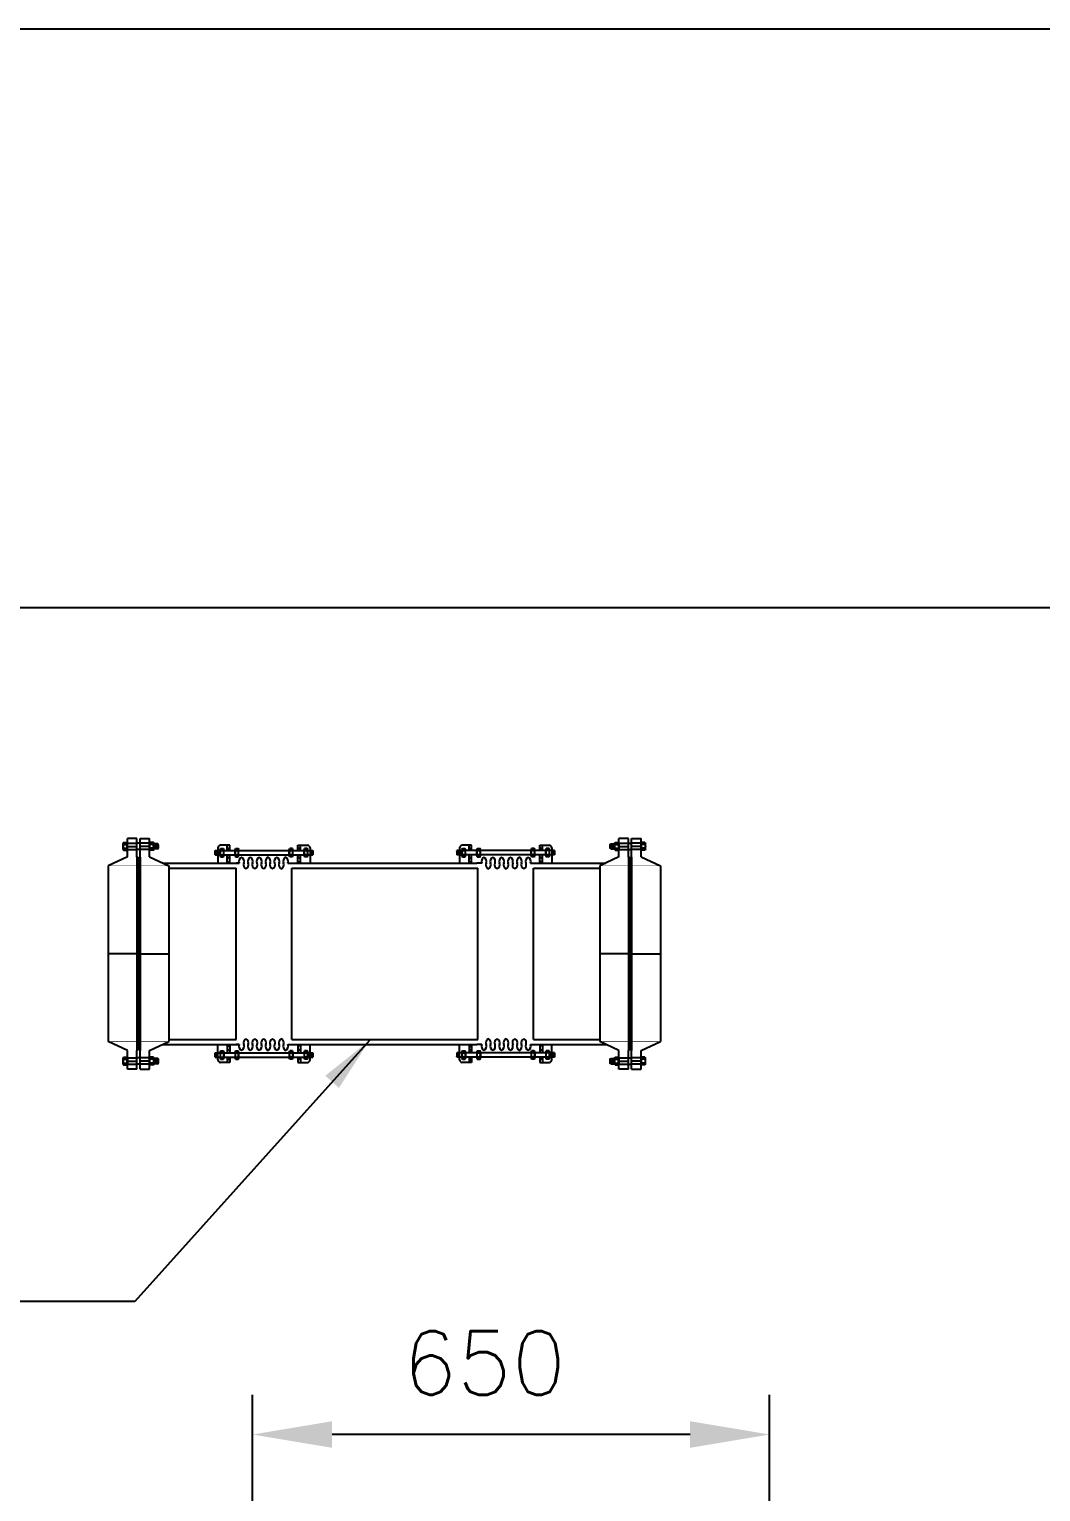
# Model space of a CAD drawing. Extents: x 462150 to 593348, y 35809 to 85242.
# Drawn here: x 519756 to 521027, y 57774 to 59612 of the extents above; entities that cross this region are included whole.
import ezdxf

# ---------------------------------------------------------------- set-up
doc = ezdxf.new("R2010")
doc.units = 0
doc.header["$LTSCALE"] = 500
doc.header["$MEASUREMENT"] = 0
for name, color, linetype in [('AC-DIM', 7, 'Continuous'), ('P-FITING', 7, 'Continuous'), ('SPO', 10, 'Continuous'), ('W-LEADER', 1, 'Continuous')]:
    doc.layers.add(name, color=color, linetype=linetype)
doc.styles.add('SIMPLEX', font='SIMPLEX.SHX')
doc.dimstyles.new('DIM-SUPPORT', dxfattribs={"dimtxt": 90, "dimasz": 70, "dimexe": 20, "dimexo": 50, "dimgap": 0.09, "dimtad": 0, "dimdec": 0, "dimrnd": 5, "dimzin": 0, "dimdsep": 46, "dimtxsty": 'SIMPLEX', "dimblk": 'OBLIQUE', "dimcen": 0.09, "dimclrd": 256, "dimclre": 256, "dimclrt": 50, "dimadec": 0, "dimazin": 0, "dimtfac": 1, "dimtdec": 0, "dimtofl": 0, "dimtmove": 0, "dimatfit": 3, "dimfxl": 20, "dimtolj": 1, "dimtzin": 0, "dimarcsym": 0})
doc.dimstyles.new('SHERIF-K', dxfattribs={"dimtxt": 80, "dimasz": 100, "dimexe": 50, "dimexo": 50, "dimgap": 50, "dimtad": 1, "dimdec": 0, "dimrnd": 5, "dimdsep": 46, "dimtxsty": 'SIMPLEX', "dimcen": -1, "dimdle": 100, "dimclrd": 161, "dimclre": 161, "dimclrt": 7, "dimadec": 0, "dimazin": 0, "dimtfac": 1, "dimtdec": 0, "dimtix": 1, "dimtmove": 0, "dimatfit": 0, "dimfxl": 1, "dimtolj": 1, "dimtzin": 0, "dimlwd": -1, "dimarcsym": 0})

# ---------------------------------------------------------------- blocks, each defined once
blk = doc.blocks.new('*D549')
at = {"layer": 'AC-DIM', "color": 161, "lineweight": -2, "transparency": 16777216}
for p, q in [((520036.4, 57516.3), (520036.4, 57895.6)), ((520686.4, 57516.3), (520686.4, 57895.6))]:
    blk.add_line(p, q, dxfattribs=at)
at = {"layer": 'AC-DIM', "color": 161, "transparency": 16777216}
blk.add_line((520586.4, 57845.6), (520136.4, 57845.6), dxfattribs=at)
for points in [[(520136.4, 57862.3), (520136.4, 57828.9), (520036.4, 57845.6)], [(520586.4, 57862.3), (520586.4, 57828.9), (520686.4, 57845.6)]]:
    blk.add_solid(points, dxfattribs=at)
at = {"layer": 'Defpoints', "color": 0, "transparency": 16777216}
for p in [(520036.4, 57845.6), (520036.4, 57466.3), (520686.4, 57466.3)]:
    blk.add_point(p, dxfattribs=at)
at = {"layer": 'AC-DIM', "color": 7, "transparency": 16777216, "insert": (520327.7, 57935.6), "char_height": 80, "attachment_point": 5, "style": 'SIMPLEX'}
blk.add_mtext('\\A1;650', dxfattribs=at)
blk = doc.blocks.new('F-400')
at = {"layer": 'P-FITING'}
for p, q in [((-72.3, 290), (-48.3, 290)), ((-72.3, 243), (-72.3, 290)), ((-48.3, 243.5), (-48.3, 290)), ((-76.3, 240), (-72.3, 243)), ((-76.3, -240), (-76.3, 240)), ((-72.3, 243), (-72.3, -243)), ((-48.3, 243.5), (0, 221)), ((-76.3, -240), (-72.3, -243)), ((-72.3, -290), (-72.3, -243)), ((-48.3, -243.5), (0, -221)), ((-48.3, -290), (-48.3, -243.5)), ((-72.3, -290), (-48.3, -290))]:
    blk.add_line(p, q, dxfattribs=at)
at = {"layer": 'P-FITING', "color": 8, "ltscale": 200}
for p, q in [((-48.3, 278), (-72.3, 278)), ((-48.3, 270), (-72.3, 270)), ((-48.3, 262), (-72.3, 262)), ((0, 221), (0, -221)), ((-76.3, 0), (0, 0)), ((-48.3, -262), (-72.3, -262)), ((-48.3, -270), (-72.3, -270)), ((-48.3, -278), (-72.3, -278))]:
    blk.add_line(p, q, dxfattribs=at)
at = {"layer": 'P-FITING', "const_width": 1}
for points in [[(0, 221), (-76.3, 221)], [(0, -221), (-76.3, -221)]]:
    blk.add_lwpolyline(points, dxfattribs=at)
blk = doc.blocks.new('FF')
at = {"layer": 'P-FITING'}
h = blk.add_hatch(dxfattribs=at)
h.set_pattern_fill('ANSI31', color=256, scale=3.595142, angle=120, style=0)
h.set_pattern_definition([(15, (-70049.432, -61896.3349), (0.419140154, -1.56425235), [])])
edge = h.paths.add_edge_path()
edge.add_line((-6.5, -66.6), (6.5, -66.6))
edge.add_line((6.5, -66.6), (6.5, -75.6))
edge.add_ellipse((3.9, -75.6), major_axis=(1.83, 1.83), ratio=1, start_angle=225, end_angle=315, ccw=False)
edge.add_line((3.9, -78.2), (-3.9, -78.2))
edge.add_ellipse((-3.9, -75.6), major_axis=(-1.83, 1.83), ratio=1, start_angle=45, end_angle=135, ccw=False)
edge.add_line((-6.5, -75.6), (-6.5, -66.6))
for p, q in [((-9.7, 9.5), (-9.7, 0.5)), ((-9.7, 0.5), (9.7, 0.5)), ((-8, 0), (-8, 0.5)), ((8, 0), (-8, 0)), ((-7.3, 10.6), (7.3, 10.6)), ((-4.9, 9.5), (-4.9, 0.5)), ((4.9, 9.5), (4.9, 0.5)), ((8, 0), (8, 0.5)), ((9.7, 9.5), (9.7, 0.5)), ((-8, -32), (-8, -24)), ((8, -32), (8, -24)), ((-9.7, -56.5), (9.7, -56.5)), ((-9.7, -65.5), (-9.7, -56.5)), ((8, -56), (-8, -56)), ((-8, -56), (-8, -56.5)), ((-7.3, -66.6), (7.3, -66.6)), ((-6.5, -75.6), (-6.5, -66.6)), ((-4.9, -65.5), (-4.9, -56.5)), ((4.9, -65.5), (4.9, -56.5)), ((6.5, -75.6), (6.5, -66.6)), ((8, -56), (8, -56.5)), ((9.7, -65.5), (9.7, -56.5)), ((-3.9, -78.2), (3.9, -78.2))]:
    blk.add_line(p, q, dxfattribs=at)
for centre, radius, start, end in [((-7.3, 7.2), 3.37, 43.8159, 136.1841), ((0, -1.4), 11.9, 65.931, 114.069), ((7.3, 7.2), 3.37, 43.8159, 136.1841), ((-7.3, -63.2), 3.37, 223.8159, 316.1841), ((0, -54.6), 11.9, 245.931, 294.069), ((7.3, -63.2), 3.37, 223.8159, 316.1841), ((-3.9, -75.6), 2.59, 180, 270), ((3.9, -75.6), 2.59, 270, 0)]:
    blk.add_arc(centre, radius, start, end, dxfattribs=at)
blk = doc.blocks.new('F-400_DOUBLE FLANGED')
at = {"ltscale": 0.25, "xscale": -1, "rotation": 270}
blk.add_blockref('F-400', (0, 152.5), dxfattribs=at)
at = {"ltscale": 0.25}
for p in [(-270, 104.2), (270, 104.3)]:
    blk.add_blockref('FF', p, dxfattribs=at)
at = {"ltscale": 0.25, "rotation": 270}
blk.add_blockref('F-400', (0, 0), dxfattribs=at)
blk = doc.blocks.new('A$C33A7428E')
at = {"layer": 'P-FITING'}
for p, q in [((-257.9, 1505.7), (-257.9, 1312.5)), ((-244.8, 1489.7), (-244.8, 1320.4)), ((185.6, 1489.7), (185.6, 1320.4)), ((198.6, 1504.8), (198.6, 1312.5)), ((-296, 1366.3), (-257.9, 1366.3)), ((-289.3, 1373.1), (-289.3, 1127.9)), ((-278.8, 1373), (-278.8, 1127.9)), ((236.8, 1366.3), (198.6, 1366.3)), ((219.5, 1373), (219.5, 1127.9)), ((230.1, 1373.1), (230.1, 1127.9)), ((-302.5, 1336), (-302.5, 1359.8)), ((-289.3, 1342.6), (-302.5, 1342.6)), ((-289.3, 1336), (-302.5, 1336)), ((-291.2, 1342.6), (-297.8, 1336)), ((-294.6, 1359.4), (-294.6, 1352.3)), ((-276.1, 1360.4), (-292.1, 1360.4)), ((-276.1, 1351.3), (-292.1, 1351.3)), ((-289.3, 1359.4), (-289.3, 1352.3)), ((-278.8, 1359.4), (-278.8, 1352.3)), ((-257.9, 1342.6), (-278.8, 1342.6)), ((-257.9, 1336), (-278.8, 1336)), ((-268.2, 1342.6), (-274.7, 1336)), ((-273.5, 1359.4), (-273.5, 1352.3)), ((-257.9, 1341.3), (-263.1, 1336)), ((198.6, 1342.6), (219.5, 1342.6)), ((198.6, 1341.3), (203.9, 1336)), ((198.6, 1336), (219.5, 1336)), ((208.9, 1342.6), (215.5, 1336)), ((214.3, 1359.4), (214.3, 1352.3)), ((216.9, 1360.4), (232.9, 1360.4)), ((216.9, 1351.3), (232.9, 1351.3)), ((219.5, 1359.4), (219.5, 1352.3)), ((230.1, 1359.4), (230.1, 1352.3)), ((230.1, 1342.6), (243.3, 1342.6)), ((230.1, 1336), (243.3, 1336)), ((232, 1342.6), (238.5, 1336)), ((235.3, 1359.4), (235.3, 1352.3)), ((243.3, 1336), (243.3, 1359.8)), ((-294.6, 1322.2), (-294.6, 1315.1)), ((-276.1, 1323.2), (-292.1, 1323.2)), ((-276.1, 1314.1), (-292.1, 1314.1)), ((-289.3, 1322.2), (-289.3, 1315.1)), ((-278.8, 1322.2), (-278.8, 1315.1)), ((-273.5, 1322.2), (-273.5, 1315.1)), ((-257.9, 1312.5), (-257.9, 1320.4)), ((-244.8, 1320.4), (185.6, 1320.4)), ((198.6, 1312.5), (198.6, 1320.4)), ((214.3, 1322.2), (214.3, 1315.1)), ((216.9, 1323.2), (232.9, 1323.2)), ((216.9, 1314.1), (232.9, 1314.1)), ((219.5, 1322.2), (219.5, 1315.1)), ((230.1, 1322.2), (230.1, 1315.1)), ((235.3, 1322.2), (235.3, 1315.1)), ((-294.6, 1178.8), (-294.6, 1185.8)), ((-276.1, 1186.9), (-292.1, 1186.9)), ((-276.1, 1177.7), (-292.1, 1177.7)), ((-289.3, 1178.8), (-289.3, 1185.8)), ((-278.8, 1178.8), (-278.8, 1185.8)), ((-273.5, 1178.8), (-273.5, 1185.8)), ((-257.9, 1190.2), (-257.9, 715.3)), ((-257.9, 1190.2), (-257.9, 1177.8)), ((-257.9, 1185.8), (-257.9, 1177.8)), ((-244.8, 1180.5), (-244.8, 712.6)), ((-244.8, 1180.5), (185.6, 1180.5)), ((185.6, 1180.5), (185.6, 712.6)), ((198.6, 1190.2), (198.6, 715.3)), ((198.6, 1190.2), (198.6, 1177.8)), ((198.6, 1185.8), (198.6, 1177.8)), ((214.3, 1178.8), (214.3, 1185.8)), ((216.9, 1186.9), (232.9, 1186.9)), ((216.9, 1177.7), (232.9, 1177.7)), ((219.5, 1178.8), (219.5, 1185.8)), ((230.1, 1178.8), (230.1, 1185.8)), ((235.3, 1178.8), (235.3, 1185.8)), ((-289.3, 1164.9), (-302.5, 1164.9)), ((-302.5, 1164.9), (-302.5, 1141.2)), ((-289.3, 1158.3), (-302.5, 1158.3)), ((-291.2, 1158.3), (-297.8, 1164.9)), ((-294.6, 1141.5), (-294.6, 1148.6)), ((-276.1, 1149.7), (-292.1, 1149.7)), ((-276.1, 1140.5), (-292.1, 1140.5)), ((-289.3, 1141.5), (-289.3, 1148.6)), ((-257.9, 1164.9), (-278.8, 1164.9)), ((-257.9, 1158.3), (-278.8, 1158.3)), ((-278.8, 1141.5), (-278.8, 1148.6)), ((-268.2, 1158.3), (-274.7, 1164.9)), ((-273.5, 1141.5), (-273.5, 1148.6)), ((-257.9, 1159.6), (-263.1, 1164.9)), ((198.6, 1159.6), (203.9, 1164.9)), ((198.6, 1164.9), (219.5, 1164.9)), ((198.6, 1158.3), (219.5, 1158.3)), ((208.9, 1158.3), (215.5, 1164.9)), ((214.3, 1141.5), (214.3, 1148.6)), ((216.9, 1149.7), (232.9, 1149.7)), ((216.9, 1140.5), (232.9, 1140.5)), ((219.5, 1141.5), (219.5, 1148.6)), ((230.1, 1164.9), (243.3, 1164.9)), ((230.1, 1158.3), (243.3, 1158.3)), ((230.1, 1141.5), (230.1, 1148.6)), ((232, 1158.3), (238.5, 1164.9)), ((235.3, 1141.5), (235.3, 1148.6)), ((243.3, 1164.9), (243.3, 1141.2)), ((-296, 1134.6), (-257.9, 1134.6)), ((236.8, 1134.6), (198.6, 1134.6)), ((-302.5, 728.3), (-302.5, 752)), ((-296, 758.5), (-257.9, 758.5)), ((-294.6, 751.6), (-294.6, 744.5)), ((-276.1, 752.7), (-292.1, 752.7)), ((-276.1, 743.5), (-292.1, 743.5)), ((-289.3, 520.1), (-289.3, 765.3)), ((-289.3, 751.6), (-289.3, 744.5)), ((-278.8, 520.2), (-278.8, 765.3)), ((-278.8, 751.6), (-278.8, 744.5)), ((-273.5, 751.6), (-273.5, 744.5)), ((236.8, 758.5), (198.6, 758.5)), ((214.3, 751.6), (214.3, 744.5)), ((216.9, 752.7), (232.9, 752.7)), ((216.9, 743.5), (232.9, 743.5)), ((219.5, 520.2), (219.5, 765.3)), ((219.5, 751.6), (219.5, 744.5)), ((230.1, 520.1), (230.1, 765.3)), ((230.1, 751.6), (230.1, 744.5)), ((235.3, 751.6), (235.3, 744.5)), ((243.3, 728.3), (243.3, 752)), ((-289.3, 734.8), (-302.5, 734.8)), ((-289.3, 728.3), (-302.5, 728.3)), ((-291.2, 734.8), (-297.8, 728.3)), ((-294.6, 714.4), (-294.6, 707.3)), ((-276.1, 715.4), (-292.1, 715.4)), ((-276.1, 706.3), (-292.1, 706.3)), ((-289.3, 714.4), (-289.3, 707.3)), ((-257.9, 734.8), (-278.8, 734.8)), ((-257.9, 728.3), (-278.8, 728.3)), ((-278.8, 714.4), (-278.8, 707.3)), ((-268.2, 734.8), (-274.7, 728.3)), ((-273.5, 714.4), (-273.5, 707.3)), ((-257.9, 733.6), (-263.1, 728.3)), ((-257.9, 707.3), (-257.9, 715.3)), ((-257.9, 702.9), (-257.9, 715.3)), ((-244.8, 712.6), (185.6, 712.6)), ((198.6, 734.8), (219.5, 734.8)), ((198.6, 733.6), (203.9, 728.3)), ((198.6, 728.3), (219.5, 728.3)), ((198.6, 707.3), (198.6, 715.3)), ((198.6, 702.9), (198.6, 715.3)), ((208.9, 734.8), (215.5, 728.3)), ((214.3, 714.4), (214.3, 707.3)), ((216.9, 715.4), (232.9, 715.4)), ((216.9, 706.3), (232.9, 706.3)), ((219.5, 714.4), (219.5, 707.3)), ((230.1, 734.8), (243.3, 734.8)), ((230.1, 728.3), (243.3, 728.3)), ((230.1, 714.4), (230.1, 707.3)), ((232, 734.8), (238.5, 728.3)), ((235.3, 714.4), (235.3, 707.3)), ((-289.3, 557.1), (-302.5, 557.1)), ((-302.5, 557.1), (-302.5, 533.4)), ((-291.2, 550.6), (-297.8, 557.1)), ((-294.6, 571), (-294.6, 578)), ((-276.1, 579.1), (-292.1, 579.1)), ((-276.1, 569.9), (-292.1, 569.9)), ((-289.3, 571), (-289.3, 578)), ((-278.8, 571), (-278.8, 578)), ((-257.9, 557.1), (-278.8, 557.1)), ((-268.2, 550.6), (-274.7, 557.1)), ((-273.5, 571), (-273.5, 578)), ((-257.9, 551.8), (-263.1, 557.1)), ((-257.9, 580.6), (-257.9, 572.8)), ((-257.9, 572.8), (-257.9, 390.5)), ((-244.8, 572.8), (-244.8, 406.5)), ((-244.8, 572.8), (185.6, 572.8)), ((185.6, 572.8), (185.6, 406.5)), ((198.6, 580.6), (198.6, 572.8)), ((198.6, 572.8), (198.6, 391.4)), ((198.6, 551.8), (203.9, 557.1)), ((198.6, 557.1), (219.5, 557.1)), ((208.9, 550.6), (215.5, 557.1)), ((214.3, 571), (214.3, 578)), ((216.9, 579.1), (232.9, 579.1)), ((216.9, 569.9), (232.9, 569.9)), ((219.5, 571), (219.5, 578)), ((230.1, 571), (230.1, 578)), ((230.1, 557.1), (243.3, 557.1)), ((232, 550.6), (238.5, 557.1)), ((235.3, 571), (235.3, 578)), ((243.3, 557.1), (243.3, 533.4)), ((-289.3, 550.6), (-302.5, 550.6)), ((-296, 526.8), (-257.9, 526.8)), ((-294.6, 533.8), (-294.6, 540.8)), ((-276.1, 541.9), (-292.1, 541.9)), ((-276.1, 532.7), (-292.1, 532.7)), ((-289.3, 533.8), (-289.3, 540.8)), ((-257.9, 550.6), (-278.8, 550.6)), ((-278.8, 533.8), (-278.8, 540.8)), ((-273.5, 533.8), (-273.5, 540.8)), ((198.6, 550.6), (219.5, 550.6)), ((236.8, 526.8), (198.6, 526.8)), ((214.3, 533.8), (214.3, 540.8)), ((216.9, 541.9), (232.9, 541.9)), ((216.9, 532.7), (232.9, 532.7)), ((219.5, 533.8), (219.5, 540.8)), ((230.1, 550.6), (243.3, 550.6)), ((230.1, 533.8), (230.1, 540.8)), ((235.3, 533.8), (235.3, 540.8))]:
    blk.add_line(p, q, dxfattribs=at)
for centre, radius, start, end in [((-296, 1359.8), 6.53, 90, 180), ((-280.8, 1662.6), 292.3, 268.3238, 270.4057), ((-280.8, 1662.6), 293.6, 268.3238, 270.4057), ((-280.8, 1662.6), 294.9, 268.3238, 270.4057), ((-280.8, 1662.6), 289.7, 268.3238, 270.4057), ((-280.8, 1662.6), 291, 268.3238, 270.4057), ((221.6, 1662.6), 289.7, 269.5943, 271.6762), ((221.6, 1662.6), 291, 269.5943, 271.6762), ((221.6, 1662.6), 292.3, 269.5943, 271.6762), ((221.6, 1662.6), 293.6, 269.5943, 271.6762), ((221.6, 1662.6), 294.9, 269.5943, 271.6762), ((236.8, 1359.8), 6.53, 360, 90), ((-291.9, 1356.6, 0), 3.79, 46.0404, 133.9596), ((-291.9, 1355.1, 0), 3.79, 226.0404, 313.9596), ((-284, 1346.8, 0), 13.6, 67.2757, 112.7243), ((-284, 1364.9, 0), 13.6, 247.2757, 292.7243), ((-276.1, 1356.6, 0), 3.8, 46.2099, 133.7901), ((-276.1, 1355.1, 0), 3.8, 226.2099, 313.7901), ((216.9, 1356.6, 0), 3.8, 46.2099, 133.7901), ((216.9, 1355.1, 0), 3.8, 226.2099, 313.7901), ((224.8, 1346.8, 0), 13.6, 67.2757, 112.7243), ((224.8, 1364.9, 0), 13.6, 247.2757, 292.7243), ((232.7, 1356.6, 0), 3.79, 46.0404, 133.9596), ((232.7, 1355.1, 0), 3.79, 226.0404, 313.9596), ((-291.9, 1319.4, 0), 3.79, 46.0404, 133.9596), ((-291.9, 1317.8, 0), 3.79, 226.0404, 313.9596), ((-284, 1309.6, 0), 13.6, 67.2757, 112.7243), ((-284, 1327.7, 0), 13.6, 247.2757, 292.7243), ((-276.1, 1319.4, 0), 3.8, 46.2099, 133.7901), ((-276.1, 1317.9, 0), 3.8, 226.2099, 313.7901), ((-262.1, 1301.7), 11.6, 68.6276, 153.2782), ((-262.1, 1312.1), 11.6, 206.7218, 291.3724), ((-262.1, 1279.5), 11.6, 68.6276, 153.2782), ((-253.6, 1290.6), 11.6, 26.7218, 111.3724), ((-253.6, 1301), 11.6, 248.6276, 333.2782), ((194.4, 1290.6), 11.6, 68.6276, 153.2782), ((194.4, 1301), 11.6, 206.7218, 291.3724), ((202.8, 1301.7), 11.6, 26.7218, 111.3724), ((202.8, 1312.1), 11.6, 248.6276, 333.2782), ((202.8, 1279.5), 11.6, 26.7218, 111.3724), ((216.9, 1319.4, 0), 3.8, 46.2099, 133.7901), ((216.9, 1317.9, 0), 3.8, 226.2099, 313.7901), ((224.8, 1309.6, 0), 13.6, 67.2757, 112.7243), ((224.8, 1327.7, 0), 13.6, 247.2757, 292.7243), ((232.7, 1319.4, 0), 3.79, 46.0404, 133.9596), ((232.7, 1317.8, 0), 3.79, 226.0404, 313.9596), ((-262.1, 1289.9), 11.6, 206.7218, 291.3724), ((-262.1, 1257.2), 11.6, 68.6276, 153.2782), ((-262.1, 1267.6), 11.6, 206.7218, 291.3724), ((-253.6, 1268.3), 11.6, 26.7218, 111.3724), ((-253.6, 1278.7), 11.6, 248.6276, 333.2782), ((-253.6, 1246.1), 11.6, 26.7218, 111.3724), ((-253.6, 1256.4), 11.6, 248.6276, 333.2782), ((194.4, 1268.3), 11.6, 68.6276, 153.2782), ((194.4, 1278.7), 11.6, 206.7218, 291.3724), ((194.4, 1246.1), 11.6, 68.6276, 153.2782), ((194.4, 1256.4), 11.6, 206.7218, 291.3724), ((202.8, 1289.9), 11.6, 248.6276, 333.2782), ((202.8, 1257.2), 11.6, 26.7218, 111.3724), ((202.8, 1267.6), 11.6, 248.6276, 333.2782), ((-262.1, 1235), 11.6, 68.6276, 153.2782), ((-262.1, 1245.4), 11.6, 206.7218, 291.3724), ((-262.1, 1212.8), 11.6, 68.6276, 153.2782), ((-262.1, 1223.2), 11.6, 206.7218, 291.3724), ((-253.6, 1223.8), 11.6, 26.7218, 111.3724), ((-253.6, 1234.2), 11.6, 248.6276, 333.2782), ((194.4, 1223.8), 11.6, 68.6276, 153.2782), ((194.4, 1234.2), 11.6, 206.7218, 291.3724), ((202.8, 1235), 11.6, 26.7218, 111.3724), ((202.8, 1245.4), 11.6, 248.6276, 333.2782), ((202.8, 1212.8), 11.6, 26.7218, 111.3724), ((202.8, 1223.2), 11.6, 248.6276, 333.2782), ((-291.9, 1183.1, 0), 3.79, 46.0404, 133.9596), ((-291.9, 1181.5, 0), 3.79, 226.0404, 313.9596), ((-284, 1173.2, 0), 13.6, 67.2757, 112.7243), ((-284, 1191.3, 0), 13.6, 247.2757, 292.7243), ((-276.1, 1183.1, 0), 3.8, 46.2099, 133.7901), ((-276.1, 1181.5, 0), 3.8, 226.2099, 313.7901), ((-262.1, 1190.6), 11.6, 68.6276, 153.2782), ((-262.1, 1201), 11.6, 206.7218, 291.3724), ((-253.6, 1201.6), 11.6, 26.7218, 111.3724), ((-253.6, 1212), 11.6, 248.6276, 333.2782), ((194.4, 1201.6), 11.6, 68.6276, 153.2782), ((194.4, 1212), 11.6, 206.7218, 291.3724), ((202.8, 1190.6), 11.6, 26.7218, 111.3724), ((202.8, 1201), 11.6, 248.6276, 333.2782), ((216.9, 1183.1, 0), 3.8, 46.2099, 133.7901), ((216.9, 1181.5, 0), 3.8, 226.2099, 313.7901), ((224.8, 1173.2, 0), 13.6, 67.2757, 112.7243), ((224.8, 1191.3, 0), 13.6, 247.2757, 292.7243), ((232.7, 1183.1, 0), 3.79, 46.0404, 133.9596), ((232.7, 1181.5, 0), 3.79, 226.0404, 313.9596), ((-296, 1141.2), 6.53, 180, 270), ((-291.9, 1145.9, 0), 3.79, 46.0404, 133.9596), ((-291.9, 1144.3, 0), 3.79, 226.0404, 313.9596), ((-284, 1136, 0), 13.6, 67.2757, 112.7243), ((-284, 1154.1, 0), 13.6, 247.2757, 292.7243), ((-276.1, 1145.9, 0), 3.8, 46.2099, 133.7901), ((-276.1, 1144.3, 0), 3.8, 226.2099, 313.7901), ((216.9, 1145.9, 0), 3.8, 46.2099, 133.7901), ((216.9, 1144.3, 0), 3.8, 226.2099, 313.7901), ((224.8, 1136, 0), 13.6, 67.2757, 112.7243), ((224.8, 1154.1, 0), 13.6, 247.2757, 292.7243), ((232.7, 1145.9, 0), 3.79, 46.0404, 133.9596), ((232.7, 1144.3, 0), 3.79, 226.0404, 313.9596), ((236.8, 1141.2), 6.53, 270, 360), ((-280.8, 838.3), 294.9, 89.5943, 91.6762), ((-280.8, 838.3), 293.6, 89.5943, 91.6762), ((-280.8, 838.3), 292.3, 89.5943, 91.6762), ((-280.8, 838.3), 291, 89.5943, 91.6762), ((-280.8, 838.3), 289.7, 89.5943, 91.6762), ((221.6, 838.3), 294.9, 88.3238, 90.4057), ((221.6, 838.3), 293.6, 88.3238, 90.4057), ((221.6, 838.3), 292.3, 88.3238, 90.4057), ((221.6, 838.3), 291, 88.3238, 90.4057), ((221.6, 838.3), 289.7, 88.3238, 90.4057), ((-296, 752), 6.53, 90, 180), ((-291.9, 748.9, 0), 3.79, 46.0404, 133.9596), ((-291.9, 747.3, 0), 3.79, 226.0404, 313.9596), ((-280.8, 1054.8), 292.3, 268.3238, 270.4057), ((-280.8, 1054.8), 293.6, 268.3238, 270.4057), ((-280.8, 1054.8), 294.9, 268.3238, 270.4057), ((-280.8, 1054.8), 289.7, 268.3238, 270.4057), ((-280.8, 1054.8), 291, 268.3238, 270.4057), ((-284, 739, 0), 13.6, 67.2757, 112.7243), ((-284, 757.1, 0), 13.6, 247.2757, 292.7243), ((-276.1, 748.9, 0), 3.8, 46.2099, 133.7901), ((-276.1, 747.3, 0), 3.8, 226.2099, 313.7901), ((216.9, 748.9, 0), 3.8, 46.2099, 133.7901), ((216.9, 747.3, 0), 3.8, 226.2099, 313.7901), ((221.6, 1054.8), 289.7, 269.5943, 271.6762), ((221.6, 1054.8), 291, 269.5943, 271.6762), ((221.6, 1054.8), 292.3, 269.5943, 271.6762), ((221.6, 1054.8), 293.6, 269.5943, 271.6762), ((221.6, 1054.8), 294.9, 269.5943, 271.6762), ((224.8, 739, 0), 13.6, 67.2757, 112.7243), ((224.8, 757.1, 0), 13.6, 247.2757, 292.7243), ((232.7, 748.9, 0), 3.79, 46.0404, 133.9596), ((232.7, 747.3, 0), 3.79, 226.0404, 313.9596), ((236.8, 752), 6.53, 360, 90), ((-291.9, 711.7, 0), 3.79, 46.0404, 133.9596), ((-291.9, 710.1, 0), 3.79, 226.0404, 313.9596), ((-284, 701.8, 0), 13.6, 67.2757, 112.7243), ((-284, 719.9, 0), 13.6, 247.2757, 292.7243), ((-276.1, 711.6, 0), 3.8, 46.2099, 133.7901), ((-276.1, 710.1, 0), 3.8, 226.2099, 313.7901), ((-262.1, 692.2), 11.6, 68.6276, 153.2782), ((202.8, 692.2), 11.6, 26.7218, 111.3724), ((216.9, 711.6, 0), 3.8, 46.2099, 133.7901), ((216.9, 710.1, 0), 3.8, 226.2099, 313.7901), ((224.8, 701.8, 0), 13.6, 67.2757, 112.7243), ((224.8, 719.9, 0), 13.6, 247.2757, 292.7243), ((232.7, 711.7, 0), 3.79, 46.0404, 133.9596), ((232.7, 710.1, 0), 3.79, 226.0404, 313.9596), ((-262.1, 702.6), 11.6, 206.7218, 291.3724), ((-262.1, 670), 11.6, 68.6276, 153.2782), ((-262.1, 680.4), 11.6, 206.7218, 291.3724), ((-253.6, 681.1), 11.6, 26.7218, 111.3724), ((-253.6, 691.5), 11.6, 248.6276, 333.2782), ((-253.6, 658.9), 11.6, 26.7218, 111.3724), ((-253.6, 669.3), 11.6, 248.6276, 333.2782), ((194.4, 681.1), 11.6, 68.6276, 153.2782), ((194.4, 691.5), 11.6, 206.7218, 291.3724), ((194.4, 658.9), 11.6, 68.6276, 153.2782), ((194.4, 669.3), 11.6, 206.7218, 291.3724), ((202.8, 702.6), 11.6, 248.6276, 333.2782), ((202.8, 670), 11.6, 26.7218, 111.3724), ((202.8, 680.4), 11.6, 248.6276, 333.2782), ((-262.1, 647.8), 11.6, 68.6276, 153.2782), ((-262.1, 658.2), 11.6, 206.7218, 291.3724), ((-262.1, 625.6), 11.6, 68.6276, 153.2782), ((-262.1, 636), 11.6, 206.7218, 291.3724), ((-253.6, 636.7), 11.6, 26.7218, 111.3724), ((-253.6, 647.1), 11.6, 248.6276, 333.2782), ((-253.6, 614.4), 11.6, 26.7218, 111.3724), ((194.4, 636.7), 11.6, 68.6276, 153.2782), ((194.4, 647.1), 11.6, 206.7218, 291.3724), ((194.4, 614.4), 11.6, 68.6276, 153.2782), ((202.8, 647.8), 11.6, 26.7218, 111.3724), ((202.8, 658.2), 11.6, 248.6276, 333.2782), ((202.8, 625.6), 11.6, 26.7218, 111.3724), ((202.8, 636), 11.6, 248.6276, 333.2782), ((-262.1, 603.3), 11.6, 68.6276, 153.2782), ((-262.1, 613.7), 11.6, 206.7218, 291.3724), ((-262.1, 581), 11.6, 68.6276, 153.2782), ((-253.6, 624.8), 11.6, 248.6276, 333.2782), ((-253.6, 592.1), 11.6, 26.7218, 111.3724), ((-253.6, 602.5), 11.6, 248.6276, 333.2782), ((194.4, 624.8), 11.6, 206.7218, 291.3724), ((194.4, 592.1), 11.6, 68.6276, 153.2782), ((194.4, 602.5), 11.6, 206.7218, 291.3724), ((202.8, 603.3), 11.6, 26.7218, 111.3724), ((202.8, 613.7), 11.6, 248.6276, 333.2782), ((202.8, 581), 11.6, 26.7218, 111.3724), ((-291.9, 575.3, 0), 3.79, 46.0404, 133.9596), ((-291.9, 573.7, 0), 3.79, 226.0404, 313.9596), ((-284, 565.5, 0), 13.6, 67.2757, 112.7243), ((-284, 583.5, 0), 13.6, 247.2757, 292.7243), ((-276.1, 575.3, 0), 3.8, 46.2099, 133.7901), ((-276.1, 573.7, 0), 3.8, 226.2099, 313.7901), ((-262.1, 591.4), 11.6, 206.7218, 291.3724), ((202.8, 591.4), 11.6, 248.6276, 333.2782), ((216.9, 575.3, 0), 3.8, 46.2099, 133.7901), ((216.9, 573.7, 0), 3.8, 226.2099, 313.7901), ((224.8, 565.5, 0), 13.6, 67.2757, 112.7243), ((224.8, 583.5, 0), 13.6, 247.2757, 292.7243), ((232.7, 575.3, 0), 3.79, 46.0404, 133.9596), ((232.7, 573.7, 0), 3.79, 226.0404, 313.9596), ((-296, 533.4), 6.53, 180, 270), ((-291.9, 538.1, 0), 3.79, 46.0404, 133.9596), ((-291.9, 536.5, 0), 3.79, 226.0404, 313.9596), ((-280.8, 230.5), 294.9, 89.5943, 91.6762), ((-280.8, 230.5), 293.6, 89.5943, 91.6762), ((-280.8, 230.5), 292.3, 89.5943, 91.6762), ((-284, 528.2, 0), 13.6, 67.2757, 112.7243), ((-284, 546.3, 0), 13.6, 247.2757, 292.7243), ((-280.8, 230.5), 291, 89.5943, 91.6762), ((-280.8, 230.5), 289.7, 89.5943, 91.6762), ((-276.1, 538.1, 0), 3.8, 46.2099, 133.7901), ((-276.1, 536.5, 0), 3.8, 226.2099, 313.7901), ((216.9, 538.1, 0), 3.8, 46.2099, 133.7901), ((216.9, 536.5, 0), 3.8, 226.2099, 313.7901), ((224.8, 528.2, 0), 13.6, 67.2757, 112.7243), ((224.8, 546.3, 0), 13.6, 247.2757, 292.7243), ((221.6, 230.5), 294.9, 88.3238, 90.4057), ((221.6, 230.5), 293.6, 88.3238, 90.4057), ((221.6, 230.5), 292.3, 88.3238, 90.4057), ((221.6, 230.5), 291, 88.3238, 90.4057), ((221.6, 230.5), 289.7, 88.3238, 90.4057), ((232.7, 538.1, 0), 3.79, 46.0404, 133.9596), ((232.7, 536.5, 0), 3.79, 226.0404, 313.9596), ((236.8, 533.4), 6.53, 270, 360)]:
    blk.add_arc(centre, radius, start, end, dxfattribs=at)
at = {"ltscale": 0.25, "rotation": 359.9999999832398}
blk.add_blockref('F-400_DOUBLE FLANGED', (-29.4, 1489.7), dxfattribs=at)
at = {"ltscale": 0.25, "xscale": -1, "rotation": 179.9999999883467}
blk.add_blockref('F-400_DOUBLE FLANGED', (-29.4, 406.5), dxfattribs=at)
blk = doc.blocks.new('_Oblique')
at = {"color": 0, "linetype": 'ByBlock', "lineweight": -2}
blk.add_line((-0.5, -0.5), (0.5, 0.5), dxfattribs=at)

msp = doc.modelspace()

# ---------------------------------------------------------------- linework, layer by layer
for p, q in [((532792.6, 59612.2), (506272.1, 59612.2)), ((532792.6, 58884.7), (506272.1, 58884.7))]:
    msp.add_line(p, q)

# ---------------------------------------------------------------- block references
at = {"layer": 'SPO', "ltscale": 0.25, "xscale": 0.5, "yscale": 0.5, "zscale": 0.5, "rotation": 90.00000001334021}
msp.add_blockref('A$C33A7428E', (520676, 58464.7), dxfattribs=at)

# ---------------------------------------------------------------- dimensions: what is measured, and where the dimension line sits
at = {"layer": 'AC-DIM'}
dim = msp.add_linear_dim(base=(520036.4, 57845.6), p1=(520686.4, 57466.3), p2=(520036.4, 57466.3), dimstyle='SHERIF-K', override={"dimcen": 1847.711194}, dxfattribs=at)
dim.commit()
dim.dimension.update_dxf_attribs({"geometry": '*D549', "text_midpoint": (520327.7, 57845.6), "dimtype": 160})

# ---------------------------------------------------------------- leaders
at = {"layer": 'W-LEADER', "ltscale": 50}
msp.add_leader([(520183.3, 58341), (519888.5, 58013), (518747.5, 58013)], dimstyle='DIM-SUPPORT', dxfattribs=at)

doc.saveas('drawing.dxf')
